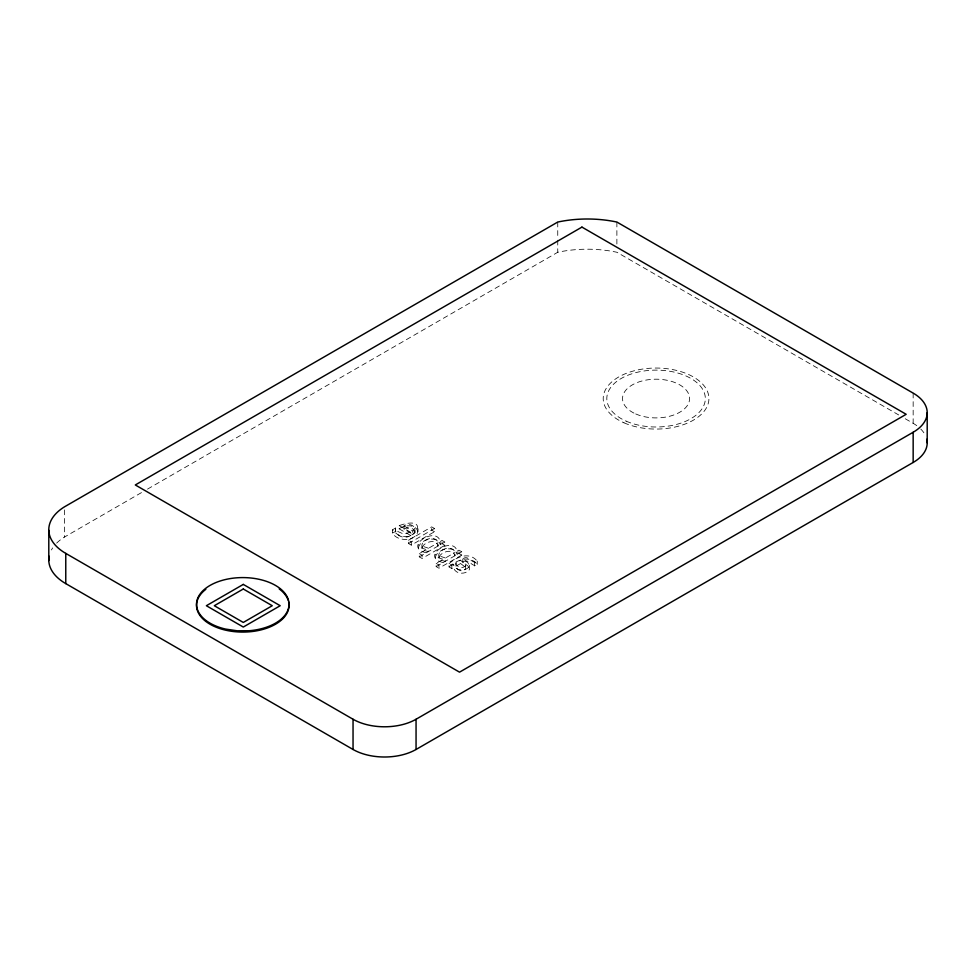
<?xml version="1.0" encoding="UTF-8"?>
<svg xmlns="http://www.w3.org/2000/svg" width="976" height="976" viewBox="0 0 976 976"><rect width="100%" height="100%" fill="white"/><g stroke="black" fill="none" stroke-linecap="round" stroke-linejoin="round"><path stroke-width="0.73" stroke-dasharray="4.88 3.66" d="M418.362 548C419.704 539.228 437.346 534.848 440.335 544.681C441.298 522.977 400.563 546.584 426.256 552.819L426.256 549.573L420.937 547.853L418.362 544.754M435.247 557.747C436.589 548.988 454.243 544.596 457.219 554.429C458.183 532.725 417.447 556.332 443.141 562.566L443.141 559.321L437.821 557.601L435.247 554.514M422.096 547.817C419.216 537.8 440.53 533.799 437.98 546.048C435.613 534.287 411.079 549.085 428.537 551.501L428.537 548.256L437.98 542.802M438.993 557.564C436.101 547.56 457.415 543.559 454.865 555.795C452.498 544.035 427.964 558.833 445.422 561.249L445.422 558.004L454.865 552.562M449.045 563.701C456.683 556.784 469.444 551.403 477.252 561.163C472.713 565.665 468.443 553.819 462.795 558.98L467.992 562.798L469.358 566.446C465.747 571.668 454.975 571.131 453.608 564.287L451.839 565.311L449.045 563.701L449.045 566.934L451.839 568.544L453.608 567.52L453.608 564.287M469.505 565.275L469.358 569.679C465.747 574.913 454.975 574.364 453.608 567.52M410.689 535.507L399.147 528.846L399.147 525.613C434.674 513.083 411.042 551.623 392.437 529.846L395.487 528.077L397.598 531.383L403.308 533.921L410.689 532.274L410.689 535.507C405.138 539.569 394.048 536.202 395.658 528.175M418.082 528.833C418.619 541.399 397.854 542.741 392.437 533.079L392.437 529.846M414.776 528.333L412.836 531.029L412.836 534.275L404.027 529.187L404.027 525.942C408.81 522.172 417.996 526.235 414.275 532.957L412.836 534.275M465.674 565.226L465.369 566.031C462.453 569.045 456.329 567.263 455.938 562.945L460.562 560.273L465.454 564.396L465.369 569.276C461.221 573.363 453.901 568.544 455.938 562.945M56.657 543.107A57.974 33.465 0 0 1 64.392 537.105L142.215 492.172M147.498 489.122L557.747 252.259A85.327 49.264 0 0 1 616.881 252.259L898.664 414.946M399.147 528.846C404.503 524.527 416.313 524.063 418.082 532.066M392.437 533.079L395.658 531.408M408.468 540.277L431.685 526.881L434.491 528.492L434.491 531.737L411.274 545.133L408.468 543.51L408.468 540.277L411.274 541.9L411.274 545.133M408.468 543.51L434.491 528.492M440.335 541.448L442.079 540.436L444.885 542.058L444.885 545.291L422.071 558.467L419.265 556.845L419.265 553.612L426.256 549.573M419.265 556.845L444.885 542.058M457.219 551.196L458.964 550.183L461.77 551.806L461.77 555.051L438.956 568.215L436.162 566.592L436.162 563.359L443.141 559.321M436.162 566.592L461.77 551.806M449.045 566.934C456.683 560.017 469.444 554.649 477.252 564.396C472.713 568.91 468.443 557.052 462.795 562.225L467.992 566.031L469.505 568.508M455.938 566.178L460.562 563.506L460.562 560.273M404.027 529.187C407.273 527.028 413.568 527.186 414.776 531.566M428.537 548.256L423.926 546.67L422.096 544.571M445.422 558.004L440.81 556.418L438.993 554.331M905.252 418.753L913.158 423.316A47.958 27.682 0 0 1 917.294 426.036M434.491 531.737L431.685 530.114L431.685 526.881M444.885 545.291L442.079 543.681L442.079 540.436M461.77 555.051L458.964 553.429L458.964 550.183M404.027 525.942L412.836 531.029M399.147 525.613L410.689 532.274M419.265 553.612L422.071 555.222L422.071 558.467M436.162 563.359L438.956 564.982L438.956 568.215M460.562 563.506L464.869 566.788L465.674 568.471M913.158 393.108L913.158 423.316M616.881 222.052L616.881 244.708M557.747 222.052L557.747 238.669M557.747 240.181L557.747 252.259M477.252 561.163L477.252 564.396M474.409 562.81L474.409 566.043M462.795 558.98L462.795 562.225M451.839 565.311L451.839 568.544M395.487 528.077L395.487 531.322M64.392 509.911L64.392 537.105M51.435 549.964A57.974 33.465 0 0 1 52.655 547.939M920.771 429.05A47.958 27.682 0 0 1 925.565 435.723M623.981 422.803A52.863 30.512 0 0 0 708.491 402.478A52.863 30.512 0 0 0 635.73 370.392A52.863 30.512 0 0 0 623.981 422.803M626.165 421.156A49.251 28.438 0 0 0 704.916 402.21A49.251 28.438 0 0 0 637.121 372.307A49.251 28.438 0 0 0 626.165 421.156M635.718 413.934A33.526 19.349 0 0 0 689.312 401.038A33.526 19.349 0 0 0 643.172 380.689A33.526 19.349 0 0 0 635.718 413.934"/><path stroke-width="1.46" d="M65.77 553.392L353.044 719.251A44.554 25.718 0 0 0 416.057 719.251L913.158 432.258A47.958 27.682 0 0 0 913.158 393.108L616.881 222.052A85.327 49.264 0 0 0 557.747 222.052L64.392 506.886A57.974 33.465 0 0 0 65.77 553.392L65.77 583.611L353.044 749.47A44.554 25.718 0 0 0 416.057 749.47L913.158 462.465A47.958 27.682 0 0 0 926.785 439.273M927.2 412.677L927.2 442.884M913.158 432.258L913.158 462.465M416.057 719.251L416.057 749.47M353.044 719.251L353.044 749.47M48.8 530.31L48.8 560.517M65.77 583.611A57.974 33.465 0 0 1 49.142 556.235M288.567 601.643A46.25 26.706 0 0 1 231.202 631.228A46.25 26.706 0 0 1 205.826 589.309M279.209 588.918A46.25 26.706 0 0 1 288.164 600.277M581.94 227.103L135.298 484.962L459.537 672.159L906.179 414.3L581.94 227.103M243.292 584.404L206.363 605.718L243.292 627.043L280.21 605.718L243.292 584.404M243.292 589.004L214.317 605.718L243.292 622.444L272.255 605.718L243.292 589.004M249.222 630.728L237.144 630.789L225.456 629.056A46.25 26.706 0 0 1 208.388 586.43A46.25 26.706 0 0 1 283.601 591.749A46.25 26.706 0 0 1 249.222 630.728"/></g></svg>
